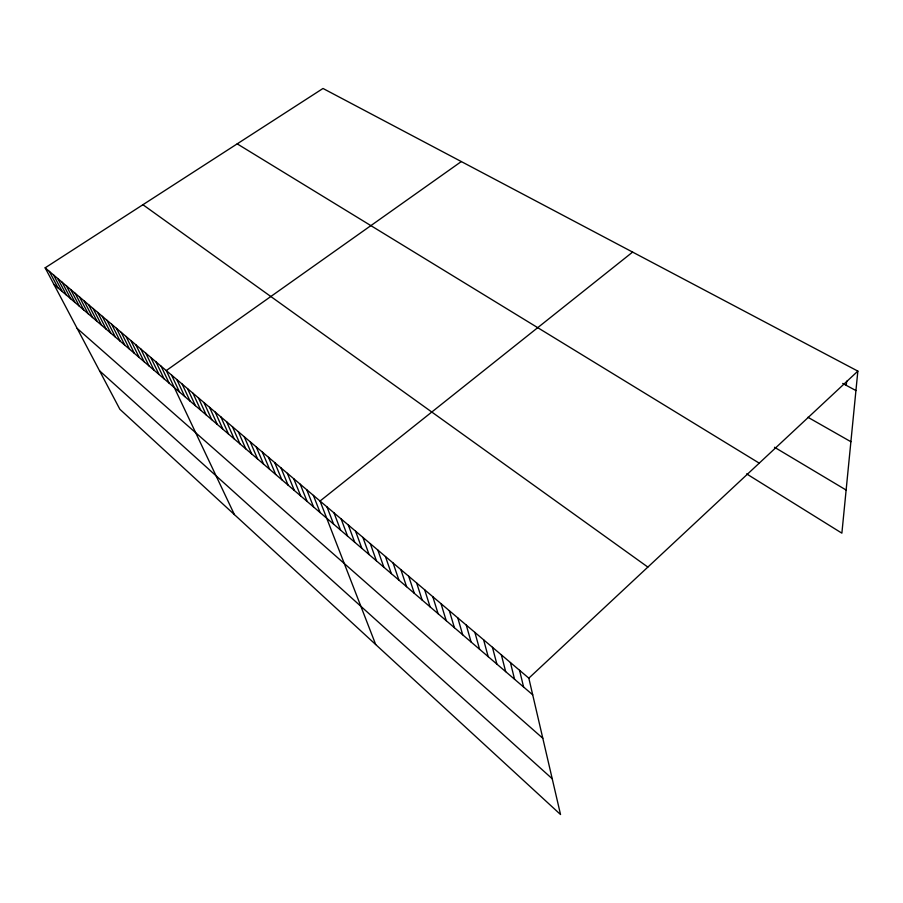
<?xml version="1.0" encoding="UTF-8"?>
<svg xmlns="http://www.w3.org/2000/svg" width="903" height="903" viewBox="0 0 903 903"><rect width="100%" height="100%" fill="white"/><g stroke="black" fill="none" stroke-linecap="round" stroke-linejoin="round"><path stroke-width="1.35" d="M846.28 385.344L846.653 381.19M45.15 267.83L528.831 678.164L560.537 814.529L119.873 409.273L45.15 267.83L323.003 88.471L857.85 371.122L841.878 533.165L746.612 473.883M528.831 678.164L857.85 371.122M632.619 252.084L320.046 501.041L375.693 644.539M461.309 161.558L166.276 370.58L234.408 514.597M842.691 383.414L855.931 390.559M807.925 417.276L850.886 441.725M774.492 447.256L846.122 490.036M237.196 143.859L759.231 463.149M142.922 204.721L647.857 567.084M53.887 284.355L532.702 694.813M77.161 328.421L542.805 738.259M99.556 370.794L552.23 778.77M49.326 271.374L58.052 287.922M53.548 274.952L62.239 291.522M62.081 282.188L70.739 298.814M57.792 278.553L66.472 295.157M66.404 285.856L75.039 302.494M70.761 289.558L79.385 306.219M75.152 293.283L83.753 309.966M79.588 297.042L88.167 313.747M84.058 300.834L92.614 317.551M88.562 304.661L97.095 321.4M93.111 308.51L101.61 325.272M97.693 312.404L106.17 329.189M102.321 316.321L110.776 333.128M106.983 320.283L115.415 337.101M111.69 324.279L120.088 341.108M116.431 328.297L124.806 345.16M121.216 332.36L129.569 349.235M126.048 336.458L134.366 353.355M130.924 340.589L139.209 357.498M135.834 344.765L144.096 361.685M140.8 348.964L149.018 365.907M145.801 353.22L153.995 370.174M150.846 357.498L159.007 374.474M155.948 361.821L164.064 378.808M161.084 366.178L169.177 383.188M171.514 375.027L179.528 392.06M176.796 379.508L184.765 396.552M182.124 384.035L190.059 401.09M187.508 388.595L195.409 405.673M192.949 393.211L200.793 410.301M198.423 397.862L206.234 414.962M203.965 402.557L211.731 419.669M209.552 407.298L217.273 424.421M215.196 412.084L222.872 429.218M220.885 416.915L228.515 434.061M226.642 421.791L234.216 438.948M232.443 426.724L239.972 443.881M238.313 431.69L245.785 448.859M244.228 436.713L251.655 453.893M250.21 441.793L257.569 458.961M256.238 446.906L263.552 464.097M262.333 452.076L269.591 469.267M268.496 457.302L275.697 474.493M274.715 462.584L281.849 479.775M280.991 467.912L288.068 485.103M287.335 473.296L294.355 490.498M293.746 478.725L300.699 495.928M300.225 484.222L307.099 501.425M306.76 489.765L313.578 506.978M313.375 495.375L320.113 512.577M326.999 506.933L333.591 524.135M334.031 512.904L340.544 530.095M341.131 518.932L347.565 536.111M348.31 525.015L354.665 542.195M355.579 531.178L361.843 548.347M362.916 537.409L369.09 554.566M370.332 543.696L376.427 560.853M377.838 550.062L383.843 567.208M385.423 556.508L391.338 573.631M393.098 563.009L398.912 580.121M400.864 569.601L406.576 586.69M408.709 576.261L414.319 593.339M416.655 582.999L422.164 600.055M424.681 589.806L430.088 606.85M432.808 596.702L438.102 613.713M441.025 603.678L446.206 620.666M449.344 610.733L454.401 627.698M457.765 617.866L462.697 634.809M466.275 625.09L471.095 641.999M474.888 632.405L479.583 649.28M483.613 639.798L488.173 656.65M492.44 647.282L496.876 664.1M501.368 654.867L505.669 671.64M510.409 662.531L514.575 679.27M519.564 670.297L523.582 687.002"/></g></svg>
